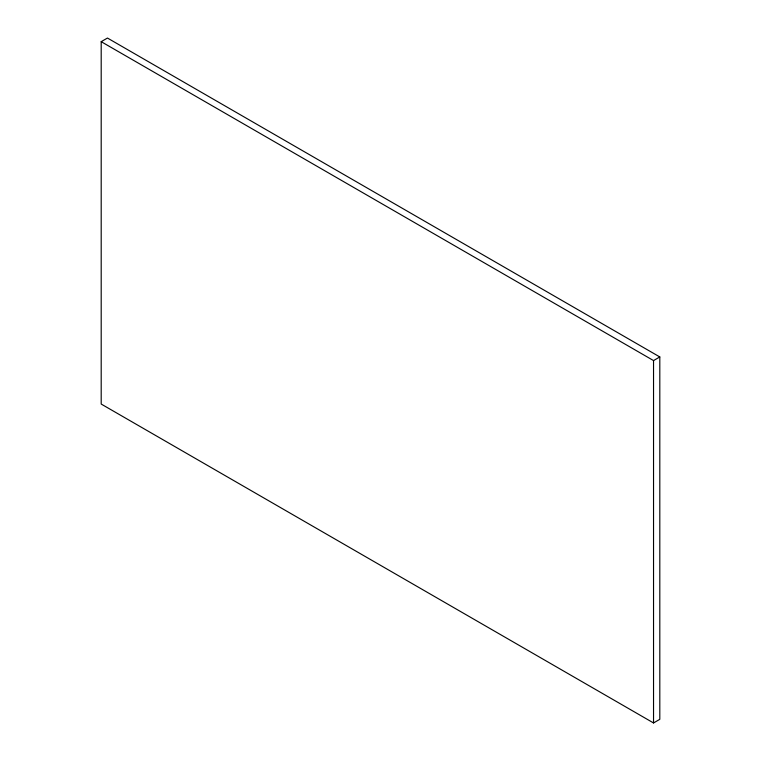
<?xml version="1.0" encoding="UTF-8"?>
<svg xmlns="http://www.w3.org/2000/svg" width="761" height="761" viewBox="0 0 761 761"><rect width="100%" height="100%" fill="white"/><g stroke="black" fill="none" stroke-linecap="round" stroke-linejoin="round"><path stroke-width="1.14" d="M101.194 41.674L107.463 38.05L659.806 356.947L659.806 719.326L653.537 722.95L101.194 404.053L101.194 41.674L653.537 360.571L659.806 356.947M653.537 360.571L653.537 722.95"/></g></svg>
